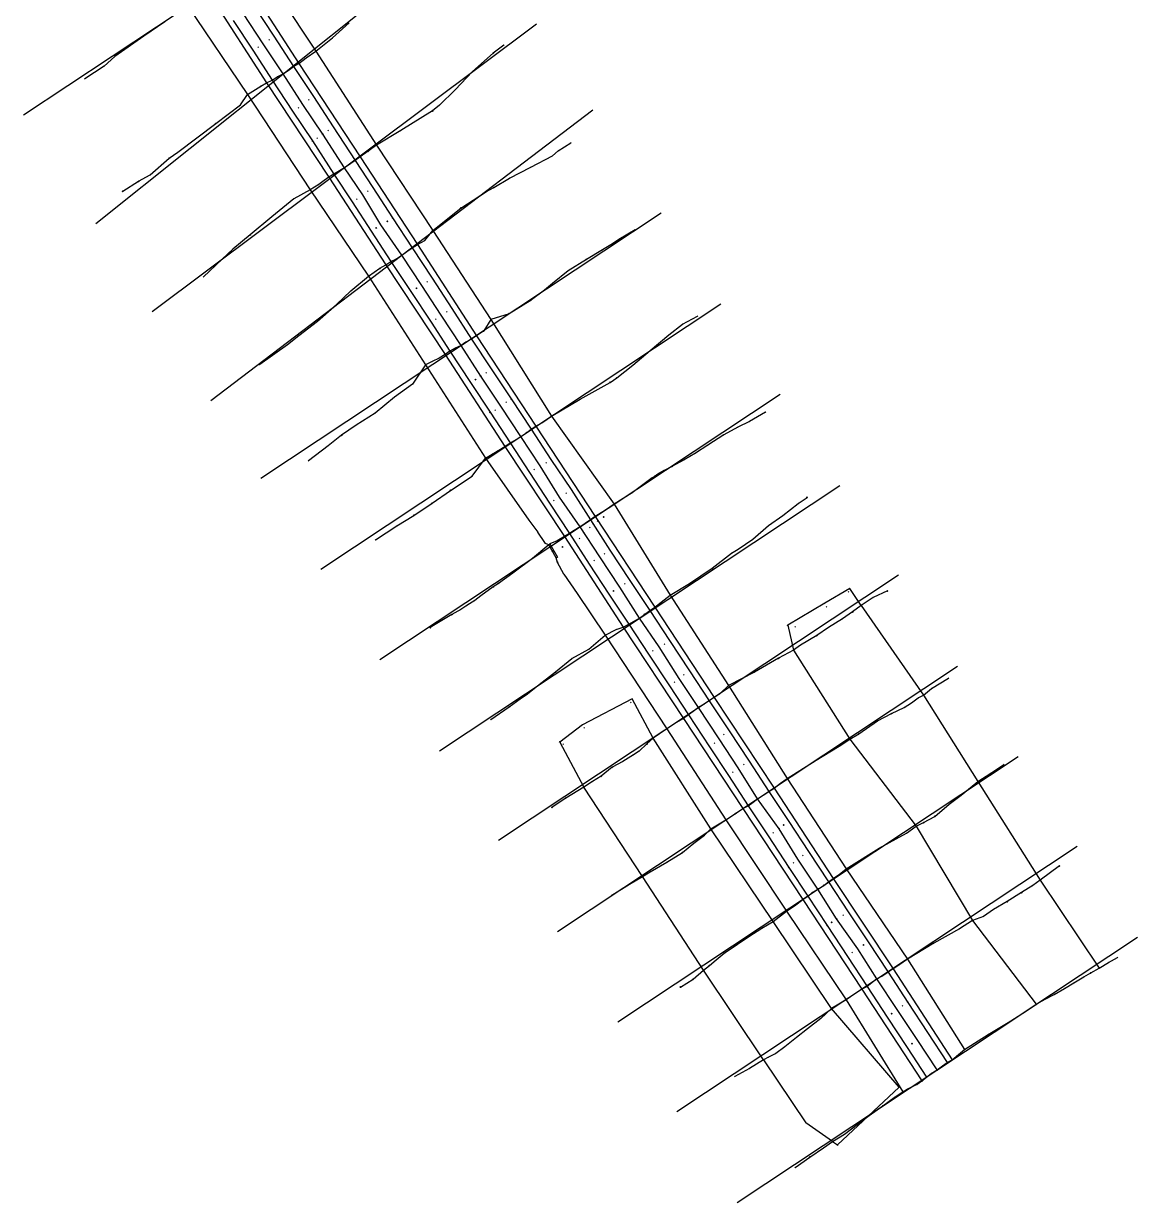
# Model space of a CAD drawing. Extents: x 102443 to 102866, y 93682 to 94232.
# Drawn here: x 102557.7 to 102866.2, y 93682.3 to 94008.8 of the extents above; entities that cross this region are included whole.
import ezdxf

# ---------------------------------------------------------------- set-up
doc = ezdxf.new("R2010")
doc.units = 0
doc.header["$MEASUREMENT"] = 0
doc.header["$PDMODE"] = 3
doc.header["$PDSIZE"] = 0.1
for name, color, linetype in [('BP', 4, 'CONTINUOUS'), ('CC', 7, 'CONTINUOUS'), ('CL', 1, 'CONTINUOUS'), ('CR', 2, 'CONTINUOUS'), ('CS_EXISTING', 140, 'CONTINUOUS'), ('CS_FINAL', 123, 'CONTINUOUS'), ('CU', 71, 'CONTINUOUS'), ('CUPT', 7, 'CONTINUOUS'), ('IP', 7, 'CONTINUOUS'), ('K1', 7, 'CONTINUOUS'), ('KP', 7, 'CONTINUOUS'), ('NS', 7, 'CONTINUOUS'), ('PSTL', 7, 'CONTINUOUS'), ('QTL', 4, 'CONTINUOUS'), ('QTR', 31, 'CONTINUOUS'), ('ROW', 7, 'CONTINUOUS'), ('SL', 220, 'CONTINUOUS'), ('SR', 181, 'CONTINUOUS'), ('TOEL', 21, 'CONTINUOUS'), ('TOER', 73, 'CONTINUOUS')]:
    doc.layers.add(name, color=color, linetype=linetype)

msp = doc.modelspace()

# ---------------------------------------------------------------- linework, layer by layer
at = {"layer": 'BP'}
for p, q in [((102786.52, 93852.36, 19.54), (102779.59, 93848.25, 19.7)), ((102789.72, 93847.64, 19.57), (102786.52, 93852.36, 19.54)), ((102779.59, 93848.25, 19.7), (102769.33, 93842.17, 19.65)), ((102789.72, 93847.64, 19.57), (102806.91, 93822.84, 19.56)), ((102769.33, 93842.17, 19.65), (102770.96, 93835.26, 19.66)), ((102770.96, 93835.26, 19.66), (102786.54, 93810.57, 19.62)), ((102726.25, 93821.8, 19.57), (102712.53, 93814.6, 19.51)), ((102732.06, 93810.91, 19.57), (102726.25, 93821.8, 19.57)), ((102806.91, 93822.84, 19.56), (102822.02, 93798.92, 19.51)), ((102712.53, 93814.6, 19.51), (102706.19, 93809.83, 19.52)), ((102706.19, 93809.83, 19.52), (102712.87, 93797.32, 19.54)), ((102748.09, 93785.76, 19.6), (102732.06, 93810.91, 19.57)), ((102786.54, 93810.57, 19.62), (102804.93, 93786.51, 19.67)), ((102822.02, 93798.92, 19.51), (102839.22, 93771.56, 19.63)), ((102729.1, 93772.57, 19.59), (102712.87, 93797.32, 19.54)), ((102765.35, 93760.1, 19.59), (102748.09, 93785.76, 19.6)), ((102804.93, 93786.51, 19.67), (102820.55, 93760.38, 20.16)), ((102746.06, 93746.64, 19.68), (102729.1, 93772.57, 19.59)), ((102839.22, 93771.56, 19.63), (102855.58, 93747.24, 19.62)), ((102781.43, 93736, 19.51), (102765.35, 93760.1, 19.59)), ((102820.55, 93760.38, 20.16), (102838.18, 93737.21, 19.69)), ((102762.66, 93721.83, 19.65), (102746.06, 93746.64, 19.68)), ((102800.17, 93714.26, 19.52), (102781.43, 93736, 19.51)), ((102762.66, 93721.83, 19.65), (102774.33, 93704.38, 19.63)), ((102783.15, 93698.23, 19.61), (102800.17, 93714.26, 19.52)), ((102781.73, 93699.22, 19.62), (102774.33, 93704.38, 19.63)), ((102781.73, 93699.22, 19.62), (102783.15, 93698.23, 19.61))]:
    msp.add_line(p, q, dxfattribs=at)
for p in [(102786.52, 93852.36, 19.54), (102779.59, 93848.25, 19.7), (102789.72, 93847.64, 19.57), (102769.33, 93842.17, 19.65), (102770.96, 93835.26, 19.66), (102726.25, 93821.8, 19.57), (102806.91, 93822.84, 19.56), (102712.53, 93814.6, 19.51), (102706.19, 93809.83, 19.52), (102732.06, 93810.91, 19.57), (102786.54, 93810.57, 19.62), (102822.02, 93798.92, 19.51), (102712.87, 93797.32, 19.54), (102748.09, 93785.76, 19.6), (102804.93, 93786.51, 19.67), (102729.1, 93772.57, 19.59), (102839.22, 93771.56, 19.63), (102765.35, 93760.1, 19.59), (102820.55, 93760.38, 20.16), (102746.06, 93746.64, 19.68), (102855.58, 93747.24, 19.62), (102838.18, 93737.21, 19.69), (102781.43, 93736, 19.51), (102762.66, 93721.83, 19.65), (102800.17, 93714.26, 19.52), (102774.33, 93704.38, 19.63), (102781.73, 93699.22, 19.62), (102783.15, 93698.23, 19.61)]:
    msp.add_point(p, dxfattribs=at)
at = {"layer": 'CC'}
msp.add_polyline3d([(102810.77, 93719.06, 21.56), (102805.18, 93727.43, 21.56), (102799.67, 93735.77, 21.57), (102794.05, 93744.28, 21.58), (102788.79, 93752.58, 21.6), (102782.89, 93760.88, 21.58), (102777.7, 93769.12, 21.59), (102772.11, 93777.36, 21.59), (102766.93, 93785.83, 21.59), (102760.96, 93794.09, 21.61), (102755.62, 93802.65, 21.63), (102750.35, 93810.74, 21.64), (102744.63, 93819.4, 21.66), (102739.28, 93827.4, 21.66), (102733.71, 93836.19, 21.68), (102728.32, 93844.16, 21.69), (102722.86, 93852.72, 21.7), (102717.28, 93861.13, 21.72), (102711.82, 93869.39, 21.72), (102706.15, 93877.65, 21.71), (102700.79, 93886.34, 21.74), (102695.4, 93894.43, 21.75), (102689.87, 93902.8, 21.77), (102684.33, 93911.1, 21.76), (102678.87, 93919.6, 21.77), (102673.4, 93928.05, 21.79), (102667.98, 93936.22, 21.81), (102662.46, 93944.64, 21.8), (102656.67, 93953.05, 21.8), (102651.7, 93961.36, 21.81), (102646.55, 93968.85, 21.87), (102640.58, 93978.12, 21.87), (102635.09, 93986.37, 21.93), (102629.65, 93994.91, 21.91), (102624.1, 94003.19, 21.97), (102618.6, 94011.45, 21.95)], dxfattribs=at)
for p in [(102624.1, 94003.19, 21.97), (102629.65, 93994.91, 21.91), (102635.09, 93986.37, 21.93), (102640.58, 93978.12, 21.87), (102646.55, 93968.85, 21.87), (102651.7, 93961.36, 21.81), (102656.67, 93953.05, 21.8), (102662.46, 93944.64, 21.8), (102667.98, 93936.22, 21.81), (102673.4, 93928.05, 21.79), (102678.87, 93919.6, 21.77), (102684.33, 93911.1, 21.76), (102689.87, 93902.8, 21.77), (102695.4, 93894.43, 21.75), (102700.79, 93886.34, 21.74), (102706.15, 93877.65, 21.71), (102711.82, 93869.39, 21.72), (102712.97, 93867.74, 21.72), (102717.28, 93861.13, 21.72), (102722.86, 93852.72, 21.7), (102728.32, 93844.16, 21.69), (102733.71, 93836.19, 21.68), (102739.28, 93827.4, 21.66), (102744.63, 93819.4, 21.66), (102750.35, 93810.74, 21.64), (102755.62, 93802.65, 21.63), (102760.96, 93794.09, 21.61), (102766.93, 93785.83, 21.59), (102772.11, 93777.36, 21.59), (102777.7, 93769.12, 21.59), (102782.89, 93760.88, 21.58), (102788.79, 93752.58, 21.6), (102794.05, 93744.28, 21.58), (102799.67, 93735.77, 21.57), (102805.18, 93727.43, 21.56), (102810.77, 93719.06, 21.56)]:
    msp.add_point(p, dxfattribs=at)
at = {"layer": 'CL'}
for p, q in [((102621.52, 94013.69, 21.87), (102627.06, 94005.32, 21.87)), ((102627.06, 94005.32, 21.87), (102632.5, 93996.89, 21.83)), ((102632.5, 93996.89, 21.83), (102637.99, 93988.56, 21.83)), ((102637.99, 93988.56, 21.83), (102643.44, 93980.18, 21.84)), ((102643.44, 93980.18, 21.84), (102649.54, 93970.84, 21.77)), ((102649.54, 93970.84, 21.77), (102654.45, 93963.42, 21.74)), ((102654.45, 93963.42, 21.74), (102659.93, 93955.02, 21.74)), ((102659.93, 93955.02, 21.74), (102665.33, 93946.65, 21.75)), ((102665.33, 93946.65, 21.75), (102670.87, 93938.29, 21.72)), ((102670.87, 93938.29, 21.72), (102676.32, 93929.9, 21.7)), ((102676.32, 93929.9, 21.7), (102681.81, 93921.38, 21.7)), ((102681.81, 93921.38, 21.7), (102687.23, 93913.15, 21.71)), ((102687.23, 93913.15, 21.71), (102692.76, 93904.82, 21.68)), ((102692.76, 93904.82, 21.68), (102698.28, 93896.45, 21.68)), ((102698.28, 93896.45, 21.68), (102703.74, 93888.04, 21.66)), ((102703.74, 93888.04, 21.66), (102709.35, 93879.74, 21.62)), ((102709.35, 93879.74, 21.62), (102714.73, 93871.32, 21.64)), ((102714.73, 93871.32, 21.64), (102720.1, 93862.94, 21.65)), ((102720.1, 93862.94, 21.65), (102725.6, 93854.57, 21.65)), ((102725.6, 93854.57, 21.65), (102731.14, 93846.23, 21.63)), ((102731.14, 93846.23, 21.63), (102736.59, 93837.91, 21.61)), ((102736.59, 93837.91, 21.61), (102742.1, 93829.54, 21.59)), ((102742.1, 93829.54, 21.59), (102747.61, 93821.22, 21.59)), ((102747.61, 93821.22, 21.59), (102753.14, 93812.91, 21.57)), ((102753.14, 93812.91, 21.57), (102758.63, 93804.53, 21.55)), ((102758.63, 93804.53, 21.55), (102764.14, 93796.14, 21.53)), ((102764.14, 93796.14, 21.53), (102769.63, 93787.82, 21.51)), ((102769.63, 93787.82, 21.51), (102775.1, 93779.49, 21.51)), ((102775.1, 93779.49, 21.51), (102780.61, 93771.1, 21.54)), ((102780.61, 93771.1, 21.54), (102786.1, 93762.79, 21.52)), ((102786.1, 93762.79, 21.52), (102791.61, 93754.46, 21.52)), ((102791.61, 93754.46, 21.52), (102797.13, 93746.1, 21.48)), ((102797.13, 93746.1, 21.48), (102802.6, 93737.73, 21.48)), ((102802.6, 93737.73, 21.48), (102808.08, 93729.41, 21.47)), ((102808.08, 93729.41, 21.47), (102813.53, 93721.03, 21.47))]:
    msp.add_line(p, q, dxfattribs=at)
for p in [(102627.06, 94005.32, 21.87), (102632.5, 93996.89, 21.83), (102637.99, 93988.56, 21.83), (102643.44, 93980.18, 21.84), (102649.54, 93970.84, 21.77), (102654.45, 93963.42, 21.74), (102659.93, 93955.02, 21.74), (102665.33, 93946.65, 21.75), (102670.87, 93938.29, 21.72), (102676.32, 93929.9, 21.7), (102681.81, 93921.38, 21.7), (102687.23, 93913.15, 21.71), (102692.76, 93904.82, 21.68), (102698.28, 93896.45, 21.68), (102703.74, 93888.04, 21.66), (102709.35, 93879.74, 21.62), (102714.73, 93871.32, 21.64), (102715.48, 93870.14, 21.65), (102720.1, 93862.94, 21.65), (102725.6, 93854.57, 21.65), (102731.14, 93846.23, 21.63), (102736.59, 93837.91, 21.61), (102742.1, 93829.54, 21.59), (102747.61, 93821.22, 21.59), (102753.14, 93812.91, 21.57), (102758.63, 93804.53, 21.55), (102764.14, 93796.14, 21.53), (102769.63, 93787.82, 21.51), (102775.1, 93779.49, 21.51), (102780.61, 93771.1, 21.54), (102786.1, 93762.79, 21.52), (102791.61, 93754.46, 21.52), (102797.13, 93746.1, 21.48), (102802.6, 93737.73, 21.48), (102808.08, 93729.41, 21.47), (102813.53, 93721.03, 21.47)]:
    msp.add_point(p, dxfattribs=at)
at = {"layer": 'CR'}
for p, q in [((102615.77, 94009.66, 21.86), (102621.2, 94001.45, 21.87)), ((102621.2, 94001.45, 21.87), (102626.61, 93993.15, 21.85)), ((102626.61, 93993.15, 21.85), (102632.23, 93984.53, 21.82)), ((102632.23, 93984.53, 21.82), (102637.7, 93976.27, 21.83)), ((102637.7, 93976.27, 21.83), (102643.64, 93967.09, 21.78)), ((102643.64, 93967.09, 21.78), (102648.69, 93959.39, 21.75)), ((102648.69, 93959.39, 21.75), (102653.99, 93951.32, 21.75)), ((102653.99, 93951.32, 21.75), (102659.47, 93942.89, 21.71)), ((102659.47, 93942.89, 21.71), (102664.99, 93934.62, 21.7)), ((102664.99, 93934.62, 21.7), (102670.58, 93926.07, 21.71)), ((102670.58, 93926.07, 21.71), (102675.77, 93918.07, 21.69)), ((102675.77, 93918.07, 21.69), (102681.46, 93909.37, 21.68)), ((102681.46, 93909.37, 21.68), (102686.89, 93901.16, 21.68)), ((102686.89, 93901.16, 21.68), (102692.49, 93892.67, 21.66)), ((102692.49, 93892.67, 21.66), (102697.82, 93884.46, 21.66)), ((102697.82, 93884.46, 21.66), (102703.4, 93875.94, 21.66)), ((102703.4, 93875.94, 21.66), (102708.94, 93867.58, 21.66)), ((102708.94, 93867.58, 21.66), (102714.37, 93859.09, 21.63)), ((102714.37, 93859.09, 21.63), (102719.8, 93850.78, 21.62)), ((102719.8, 93850.78, 21.62), (102725.3, 93842.42, 21.6)), ((102725.3, 93842.42, 21.6), (102730.79, 93834.13, 21.59)), ((102730.79, 93834.13, 21.59), (102736.59, 93825.39, 21.59)), ((102736.59, 93825.39, 21.59), (102741.87, 93817.33, 21.57)), ((102741.87, 93817.33, 21.57), (102747.7, 93808.47, 21.57)), ((102747.7, 93808.47, 21.57), (102752.91, 93800.53, 21.54)), ((102752.91, 93800.53, 21.54), (102758.42, 93792.18, 21.54)), ((102758.42, 93792.18, 21.54), (102763.91, 93783.84, 21.51)), ((102763.91, 93783.84, 21.51), (102769.67, 93775.03, 21.51)), ((102769.67, 93775.03, 21.51), (102774.9, 93767.12, 21.51)), ((102774.9, 93767.12, 21.51), (102780.23, 93758.97, 21.48)), ((102780.23, 93758.97, 21.48), (102785.88, 93750.46, 21.5)), ((102785.88, 93750.46, 21.5), (102791.35, 93742.15, 21.52)), ((102791.35, 93742.15, 21.52), (102796.84, 93733.63, 21.49)), ((102796.84, 93733.63, 21.49), (102802.4, 93725.21, 21.46)), ((102802.4, 93725.21, 21.46), (102807.8, 93716.99, 21.49))]:
    msp.add_line(p, q, dxfattribs=at)
for p in [(102621.2, 94001.45, 21.87), (102626.61, 93993.15, 21.85), (102632.23, 93984.53, 21.82), (102637.7, 93976.27, 21.83), (102643.64, 93967.09, 21.78), (102648.69, 93959.39, 21.75), (102653.99, 93951.32, 21.75), (102659.47, 93942.89, 21.71), (102664.99, 93934.62, 21.7), (102670.58, 93926.07, 21.71), (102675.77, 93918.07, 21.69), (102681.46, 93909.37, 21.68), (102686.89, 93901.16, 21.68), (102692.49, 93892.67, 21.66), (102697.82, 93884.46, 21.66), (102703.4, 93875.94, 21.66), (102708.94, 93867.58, 21.66), (102710.37, 93865.29, 21.64), (102714.37, 93859.09, 21.63), (102719.8, 93850.78, 21.62), (102725.3, 93842.42, 21.6), (102730.79, 93834.13, 21.59), (102736.59, 93825.39, 21.59), (102741.87, 93817.33, 21.57), (102747.7, 93808.47, 21.57), (102752.91, 93800.53, 21.54), (102758.42, 93792.18, 21.54), (102763.91, 93783.84, 21.51), (102769.67, 93775.03, 21.51), (102774.9, 93767.12, 21.51), (102780.23, 93758.97, 21.48), (102785.88, 93750.46, 21.5), (102791.35, 93742.15, 21.52), (102796.84, 93733.63, 21.49), (102802.4, 93725.21, 21.46), (102807.8, 93716.99, 21.49)]:
    msp.add_point(p, dxfattribs=at)
at = {"layer": 'CS_EXISTING'}
for points in [[(102596.82, 94009.3, 19.5), (102591.02, 94005.32, 19.48), (102583.03, 93999.64, 19.61), (102580.02, 93996.99, 19.71), (102574.68, 93993.5, 19.71)], [(102585.17, 93962.36, 19.76), (102589.59, 93965.15, 19.72), (102592.8, 93966.87, 19.48), (102598.07, 93971.47, 19.87), (102600.45, 93973.15, 19.64), (102610.92, 93981.13, 19.5), (102617.79, 93986.26, 19.54), (102619.72, 93989.18, 20.06), (102623.4, 93991.41, 21.59), (102625.03, 93992.34, 21.76), (102626.61, 93993.15, 21.85), (102627.97, 93994.01, 21.91), (102629.65, 93994.91, 21.91), (102631.02, 93995.81, 21.91), (102632.5, 93996.89, 21.83), (102633.93, 93997.74, 21.77), (102636, 93999.27, 21.6), (102638.68, 94001.16, 20.48), (102643.3, 94004.84, 20.43), (102647.9, 94009, 20.33)], [(102690.75, 94002.82, 19.73), (102687.77, 94000.55, 19.46), (102682.02, 93995.54, 19.48), (102677.22, 93990.43, 19.45), (102672.94, 93986.22, 19.63), (102671.01, 93984.63, 20.14), (102662.21, 93979.16, 20.35), (102655.42, 93975.08, 20.43), (102653.13, 93973.41, 21.51), (102650.92, 93971.92, 21.76), (102649.54, 93970.84, 21.77), (102648.37, 93970, 21.82), (102646.55, 93968.85, 21.87), (102645.18, 93967.96, 21.82), (102643.64, 93967.09, 21.78), (102642.28, 93966.21, 21.69), (102640.95, 93965.32, 21.62), (102639.47, 93964.23, 20.98), (102637.12, 93962.77, 20.03), (102632.58, 93960.26, 19.57), (102626.44, 93955.24, 19.51), (102620.51, 93950.24, 19.53), (102615.68, 93946.34, 19.53), (102612.73, 93943.58, 19.67), (102607.52, 93938.62, 19.65)], [(102623.11, 93914.49, 19.69), (102630.8, 93919.91, 19.71), (102633.95, 93922.4, 19.47), (102639.12, 93926.38, 19.38), (102644.4, 93930.97, 19.41), (102648.32, 93934.81, 19.44), (102653.27, 93938.82, 20.04), (102654.82, 93939.98, 20.77), (102656.42, 93941.02, 21.5), (102658.04, 93942.02, 21.64), (102659.47, 93942.89, 21.71), (102660.85, 93943.52, 21.78), (102662.46, 93944.64, 21.8), (102663.87, 93945.66, 21.8), (102665.33, 93946.65, 21.75), (102666.8, 93947.59, 21.72), (102668.85, 93948.71, 21.58), (102671.06, 93951.44, 20.47), (102678.81, 93957.71, 20.1), (102685.93, 93962.31, 20.09), (102687.93, 93963.35, 19.48), (102692.29, 93965.95, 19.48), (102698.18, 93968.99, 19.47), (102704.18, 93972.19, 19.43), (102705.79, 93973.51, 19.66), (102709.3, 93975.78, 19.62)], [(102727.07, 93951.68, 19.67), (102722.6, 93949, 19.66), (102720.81, 93947.82, 19.38), (102718.04, 93946.12, 19.44), (102713.63, 93943.49, 19.43), (102708.57, 93940.32, 19.44), (102704.19, 93936.77, 19.46), (102701.96, 93934.96, 19.75), (102698.02, 93932.05, 20.25), (102692.21, 93928.45, 20.47), (102687.12, 93926.86, 20.5), (102685.14, 93923.67, 21.51), (102683.14, 93922.29, 21.66), (102681.81, 93921.38, 21.7), (102680.21, 93920.52, 21.73), (102678.87, 93919.6, 21.77), (102677.22, 93918.86, 21.74), (102675.77, 93918.07, 21.69), (102674.51, 93917.13, 21.62), (102672.81, 93916.12, 21.56), (102670.88, 93915.24, 20.67), (102669.06, 93914.3, 19.71), (102665.46, 93908.94, 19.4), (102660.44, 93905.32, 19.33), (102655.11, 93900.88, 19.32), (102649.79, 93897.54, 19.43), (102645.81, 93894.83, 19.47), (102642.07, 93891.85, 19.61), (102636.66, 93887.67, 19.61)], [(102655.18, 93865.81, 19.55), (102661.11, 93869.69, 19.52), (102665.82, 93872.6, 19.32), (102670.83, 93876.01, 19.24), (102675.96, 93879.52, 19.27), (102681.92, 93883.46, 19.38), (102685.64, 93888.47, 19.73), (102687.49, 93889.51, 20.53), (102688.91, 93890.37, 21.36), (102690.96, 93891.68, 21.6), (102692.49, 93892.67, 21.66), (102693.85, 93893.45, 21.72), (102695.4, 93894.43, 21.75), (102696.96, 93895.49, 21.7), (102698.28, 93896.45, 21.68), (102699.59, 93897.28, 21.61), (102701.48, 93898.4, 21.53), (102703.94, 93900.02, 20.48), (102711.88, 93904.78, 20.31), (102720.13, 93909.43, 19.98), (102721.97, 93910.66, 19.44), (102726.45, 93914.21, 19.36), (102731.24, 93918.28, 19.33), (102736.39, 93922.6, 19.34), (102740.23, 93925.55, 19.51), (102744.38, 93927.76, 19.63)], [(102763.2, 93901.15, 19.61), (102758.74, 93898.59, 19.62), (102755.53, 93897.02, 19.3), (102751.68, 93894.91, 19.35), (102747.18, 93892.01, 19.38), (102743.78, 93889.81, 19.38), (102740.66, 93887.97, 19.33), (102737.28, 93886.08, 19.44), (102735.14, 93885.01, 19.65), (102733.41, 93883.98, 19.98), (102732.6, 93883.49, 20.13), (102731.78, 93883.01, 20.45), (102726.28, 93878.85, 20.48), (102721.31, 93875.67, 20.56), (102718.6, 93873.87, 21.24), (102716.01, 93872.32, 21.61), (102714.73, 93871.32, 21.64), (102713.26, 93870.34, 21.7), (102711.82, 93869.39, 21.72), (102710.22, 93868.4, 21.69), (102708.94, 93867.58, 21.66), (102707.55, 93866.75, 21.62), (102705.45, 93865.54, 21.41), (102703.5, 93864.68, 20.22), (102703.18, 93864.4, 19.95), (102698.64, 93860.63, 19.42), (102693.24, 93856.56, 19.31), (102689.24, 93853.77, 19.25), (102687.8, 93852.76, 19.3), (102684.36, 93850.33, 19.18), (102682.68, 93849, 19.21), (102680.5, 93847.63, 19.3), (102678.8, 93846.49, 19.59), (102676.31, 93845.1, 19.46), (102670.36, 93841.56, 19.46)], [(102687.1, 93816.08, 19.49), (102692.23, 93819.53, 19.48), (102695.27, 93821.77, 19.49), (102697.26, 93823.2, 19.3), (102700.53, 93825.73, 19.25), (102705.07, 93829.22, 19.21), (102709.54, 93832.95, 19.23), (102714.29, 93835.57, 19.3), (102718.79, 93839.44, 20.02), (102721.83, 93841, 21.46), (102723.76, 93841.64, 21.57), (102725.3, 93842.42, 21.6), (102726.79, 93843.29, 21.65), (102728.32, 93844.16, 21.69), (102729.71, 93845.18, 21.68), (102731.14, 93846.23, 21.63), (102732.5, 93847.18, 21.62), (102734.3, 93848.58, 21.45), (102736.82, 93850.52, 20.53), (102742.12, 93853.7, 20.53), (102748.46, 93857.95, 20.4), (102753.79, 93862.1, 19.89), (102755.59, 93863.22, 19.33), (102759.68, 93865.98, 19.25), (102764.01, 93869.77, 19.18), (102767.99, 93872.54, 19.21), (102772.24, 93875.9, 19.35), (102774.68, 93877.58, 19.57)], [(102796.93, 93851.71, 19.46), (102793.01, 93849.81, 19.45), (102789.72, 93847.64, 19.57), (102787.32, 93845.91, 19.3), (102784.54, 93843.95, 19.3), (102780.62, 93841.55, 19.25), (102777.42, 93839.28, 19.35), (102772.91, 93836.63, 19.32), (102770.96, 93835.26, 19.66), (102766.83, 93833.06, 20), (102760.17, 93829.17, 20.4), (102752.94, 93825.51, 20.56), (102750.57, 93823.19, 21.52), (102748.96, 93822.19, 21.56), (102747.61, 93821.22, 21.59), (102746.23, 93820.32, 21.62), (102744.63, 93819.4, 21.66), (102743.12, 93818.25, 21.61), (102741.87, 93817.33, 21.57), (102740.43, 93816.31, 21.54), (102738.36, 93815.16, 21.38), (102735.87, 93813.46, 20.09), (102732.06, 93810.91, 19.57), (102730.36, 93809.35, 19.34), (102728.18, 93807.28, 19.34), (102726.62, 93806.31, 18.9), (102723.68, 93804.4, 18.83), (102720.74, 93802.82, 18.6), (102717.64, 93800.33, 18.81), (102715.26, 93798.88, 18.99), (102712.87, 93797.32, 19.54), (102707.9, 93794.32, 19.41), (102704.06, 93791.81, 19.39)], [(102720.6, 93767.43, 19.54), (102725.53, 93770.48, 19.55), (102729.1, 93772.57, 19.59), (102731.22, 93773.84, 19.34), (102735.84, 93776.52, 19.33), (102740.16, 93779.24, 19.33), (102743.33, 93781.8, 19.18), (102746.29, 93784.06, 19.28), (102748.09, 93785.76, 19.6), (102752.2, 93788.29, 20.1), (102754.88, 93789.99, 21.32), (102756.92, 93791.44, 21.47), (102758.42, 93792.18, 21.54), (102759.79, 93793.2, 21.57), (102760.96, 93794.09, 21.61), (102762.57, 93795.13, 21.59), (102764.14, 93796.14, 21.53), (102765.55, 93797.04, 21.48), (102767.37, 93798.44, 21.3), (102769.18, 93799.74, 20.63), (102777.18, 93804.81, 20.37), (102783.61, 93808.69, 20.03), (102786.54, 93810.57, 19.62), (102788.99, 93812.06, 19.4), (102794.18, 93815.73, 19.03), (102798.09, 93817.68, 18.77), (102801.56, 93819.41, 18.74), (102803.62, 93820.64, 18.86), (102805.5, 93822.07, 19.11), (102806.91, 93822.84, 19.56), (102809.15, 93824.62, 19.48), (102813.86, 93827.48, 19.55)], [(102739.6, 93741.98, 19.39), (102743.11, 93744.15, 19.41), (102746.06, 93746.64, 19.68), (102747.63, 93747.95, 19.11), (102749.53, 93749.48, 19.05), (102751.77, 93751.31, 19.09), (102755.12, 93753.62, 18.96), (102758.55, 93755.93, 19.24), (102762.17, 93758.29, 19.22), (102765.35, 93760.1, 19.59), (102768.98, 93762.99, 20.06), (102771.58, 93764.78, 21.29), (102773.5, 93766.2, 21.49), (102774.9, 93767.12, 21.51), (102776.16, 93768.14, 21.59), (102777.7, 93769.12, 21.59), (102779.33, 93770.13, 21.58), (102780.61, 93771.1, 21.54), (102781.93, 93772.02, 21.48), (102783.69, 93773.24, 21.45), (102785.55, 93774.73, 20.47), (102794.67, 93780.43, 20.32), (102802.26, 93784.55, 19.97), (102804.93, 93786.51, 19.67), (102806.98, 93787.5, 19.22), (102810.11, 93789.24, 19.13), (102814.06, 93792.6, 19.21), (102817.34, 93795.13, 19.18), (102820.44, 93797.58, 19.27), (102822.02, 93798.92, 19.51), (102825.55, 93801.21, 19.33), (102829.2, 93803.57, 19.39)], [(102844.56, 93775.5, 19.46), (102839.22, 93771.56, 19.63), (102837.18, 93770.08, 19.19), (102834.12, 93768.18, 19.15), (102830.15, 93765.66, 19.23), (102826.31, 93763.44, 19.14), (102823.57, 93761.53, 19.28), (102820.55, 93760.38, 20.16), (102816.89, 93758.07, 20.72), (102809.79, 93754.12, 20.33), (102802.47, 93749.65, 20.52), (102800.4, 93748.18, 21.33), (102798.51, 93747.03, 21.48), (102797.13, 93746.1, 21.48), (102795.68, 93745.1, 21.54), (102794.05, 93744.28, 21.58), (102792.61, 93743.15, 21.56), (102791.35, 93742.15, 21.52), (102789.87, 93741.34, 21.46), (102787.95, 93740.09, 21.29), (102785.48, 93738.47, 19.93), (102781.43, 93736, 19.51), (102778.48, 93733.28, 19.19), (102774.78, 93730.4, 19.08), (102771.74, 93728, 19.04), (102768.5, 93725.45, 19.19), (102766.01, 93723.55, 19.26), (102764.02, 93722.54, 19.58), (102762.66, 93721.83, 19.65), (102758.79, 93719.41, 19.54), (102754.71, 93717.2, 19.59)], [(102771.38, 93692.02, 19.32), (102775.47, 93694.9, 19.21), (102779.23, 93697.41, 19.43), (102781.73, 93699.22, 19.62), (102785.03, 93701.21, 19.43), (102788.91, 93704.15, 19.6), (102791.86, 93706.39, 19.27), (102795.67, 93709.03, 19.1), (102798.83, 93711.41, 19.17), (102801.18, 93712.92, 19.77), (102802.39, 93713.67, 20.38), (102805.14, 93715.1, 21.25), (102806.52, 93715.97, 21.41), (102807.8, 93716.99, 21.49), (102809.08, 93718.01, 21.5), (102810.77, 93719.06, 21.56), (102812.23, 93720.15, 21.52), (102813.53, 93721.03, 21.47), (102814.91, 93721.82, 21.43), (102816.6, 93723.29, 21.33), (102818.33, 93724.72, 20.58), (102824.89, 93728.86, 20.51), (102830.89, 93732.43, 20.47), (102834.46, 93734.76, 19.8), (102838.18, 93737.21, 19.69), (102840.66, 93738.64, 19.27), (102843.09, 93739.87, 19.06), (102846.01, 93741.6, 19.02), (102848.6, 93743.15, 19.02), (102851.37, 93744.8, 19.2), (102853.24, 93745.87, 19.14), (102855.58, 93747.24, 19.62), (102858.19, 93748.79, 19.44), (102860.69, 93750.19, 19.52)]]:
    msp.add_polyline3d(points, dxfattribs=at)
at = {"layer": 'CS_FINAL'}
for p, q in [((102557.72, 93983.52, 21.99), (102668.54, 94057, 21.99)), ((102577.69, 93953.44, 21.91), (102681.6, 94036.39, 21.91)), ((102593.31, 93929.02, 21.87), (102699.78, 94008.67, 21.87)), ((102609.54, 93904.39, 21.8), (102715.38, 93984.89, 21.8)), ((102623.46, 93882.86, 21.77), (102734.28, 93956.34, 21.77)), ((102640, 93857.69, 21.75), (102750.81, 93931.16, 21.75)), ((102656.41, 93832.65, 21.72), (102767.22, 93906.13, 21.72)), ((102672.91, 93807.42, 21.69), (102783.73, 93880.9, 21.69)), ((102689.22, 93782.66, 21.66), (102800.04, 93856.14, 21.66)), ((102705.55, 93757.35, 21.61), (102816.36, 93830.83, 21.61)), ((102722.29, 93732.38, 21.59), (102833.11, 93805.86, 21.59)), ((102738.64, 93707.54, 21.58), (102849.46, 93781.02, 21.58)), ((102755.36, 93682.32, 21.56), (102866.18, 93755.8, 21.56))]:
    msp.add_line(p, q, dxfattribs=at)
at = {"layer": 'CU'}
for p, q in [((102703.18, 93864.4, 19.95), (102703.5, 93864.68, 20.22)), ((102705.25, 93860.84, 20), (102703.18, 93864.4, 19.95)), ((102703.5, 93864.68, 20.22), (102705.58, 93860.98, 20.18)), ((102705.58, 93860.98, 20.18), (102705.25, 93860.84, 20))]:
    msp.add_line(p, q, dxfattribs=at)
for p in [(102733.41, 93883.98, 19.98), (102732.6, 93883.49, 20.13), (102703.18, 93864.4, 19.95), (102703.5, 93864.68, 20.22), (102705.25, 93860.84, 20), (102705.58, 93860.98, 20.18)]:
    msp.add_point(p, dxfattribs=at)
at = {"layer": 'CUPT'}
for p in [(102704.18, 93862.76, 20.35), (102704.46, 93862.98, 20.43)]:
    msp.add_point(p, dxfattribs=at)
at = {"layer": 'IP'}
msp.add_point((102704.14, 93862.57, 19.25), dxfattribs=at)
at = {"layer": 'K1'}
msp.add_point((102598.07, 93971.47, 19.87), dxfattribs=at)
at = {"layer": 'KP'}
msp.add_point((102718.6, 93873.87, 21.24), dxfattribs=at)
at = {"layer": 'NS'}
for p in [(102591.02, 94005.32, 19.48), (102643.3, 94004.84, 20.43), (102690.75, 94002.82, 19.73), (102583.03, 93999.64, 19.61), (102636, 93999.27, 21.6), (102687.77, 94000.55, 19.46), (102580.02, 93996.99, 19.71), (102682.02, 93995.54, 19.48), (102574.68, 93993.5, 19.71), (102623.4, 93991.41, 21.59), (102677.22, 93990.43, 19.45), (102617.79, 93986.26, 19.54), (102672.94, 93986.22, 19.63), (102671.01, 93984.63, 20.14), (102610.92, 93981.13, 19.5), (102662.21, 93979.16, 20.35), (102709.3, 93975.78, 19.62), (102600.45, 93973.15, 19.64), (102653.13, 93973.41, 21.51), (102704.18, 93972.19, 19.43), (102705.79, 93973.51, 19.66), (102698.18, 93968.99, 19.47), (102589.59, 93965.15, 19.72), (102592.8, 93966.87, 19.48), (102640.95, 93965.32, 21.62), (102692.29, 93965.95, 19.48), (102585.17, 93962.36, 19.76), (102639.47, 93964.23, 20.98), (102685.93, 93962.31, 20.09), (102687.93, 93963.35, 19.48), (102632.58, 93960.26, 19.57), (102678.81, 93957.71, 20.1), (102626.44, 93955.24, 19.51), (102620.51, 93950.24, 19.53), (102722.6, 93949, 19.66), (102727.07, 93951.68, 19.67), (102615.68, 93946.34, 19.53), (102668.85, 93948.71, 21.58), (102718.04, 93946.12, 19.44), (102720.81, 93947.82, 19.38), (102612.73, 93943.58, 19.67), (102713.63, 93943.49, 19.43), (102654.82, 93939.98, 20.77), (102656.42, 93941.02, 21.5), (102708.57, 93940.32, 19.44), (102607.52, 93938.62, 19.65), (102704.19, 93936.77, 19.46), (102648.32, 93934.81, 19.44), (102701.96, 93934.96, 19.75), (102644.4, 93930.97, 19.41), (102698.02, 93932.05, 20.25), (102639.12, 93926.38, 19.38), (102692.21, 93928.45, 20.47), (102744.38, 93927.76, 19.63), (102685.14, 93923.67, 21.51), (102740.23, 93925.55, 19.51), (102630.8, 93919.91, 19.71), (102633.95, 93922.4, 19.47), (102736.39, 93922.6, 19.34), (102731.24, 93918.28, 19.33), (102623.11, 93914.49, 19.69), (102670.88, 93915.24, 20.67), (102672.81, 93916.12, 21.56), (102726.45, 93914.21, 19.36), (102721.97, 93910.66, 19.44), (102665.46, 93908.94, 19.4), (102720.13, 93909.43, 19.98), (102660.44, 93905.32, 19.33), (102711.88, 93904.78, 20.31), (102655.11, 93900.88, 19.32), (102763.2, 93901.15, 19.61), (102649.79, 93897.54, 19.43), (102701.48, 93898.4, 21.53), (102755.53, 93897.02, 19.3), (102758.74, 93898.59, 19.62), (102645.81, 93894.83, 19.47), (102751.68, 93894.91, 19.35), (102642.07, 93891.85, 19.61), (102688.91, 93890.37, 21.36), (102747.18, 93892.01, 19.38), (102636.66, 93887.67, 19.61), (102687.49, 93889.51, 20.53), (102740.66, 93887.97, 19.33), (102743.78, 93889.81, 19.38), (102735.14, 93885.01, 19.65), (102737.28, 93886.08, 19.44), (102681.92, 93883.46, 19.38), (102731.78, 93883.01, 20.45), (102675.96, 93879.52, 19.27), (102726.28, 93878.85, 20.48), (102774.68, 93877.58, 19.57), (102670.83, 93876.01, 19.24), (102722.23, 93874.18, 20.55), (102772.24, 93875.9, 19.35), (102665.82, 93872.6, 19.32), (102718.36, 93872.2, 21.54), (102767.99, 93872.54, 19.21), (102661.11, 93869.69, 19.52), (102764.01, 93869.77, 19.18), (102655.18, 93865.81, 19.55), (102705.45, 93865.54, 21.41), (102759.68, 93865.98, 19.25), (102706.97, 93863.84, 21.51), (102753.79, 93862.1, 19.89), (102755.59, 93863.22, 19.33), (102698.64, 93860.63, 19.42), (102748.46, 93857.95, 20.4), (102693.24, 93856.56, 19.31), (102687.8, 93852.76, 19.3), (102689.24, 93853.77, 19.25), (102742.12, 93853.7, 20.53), (102786.15, 93851.4, 19.27), (102796.93, 93851.71, 19.46), (102680.5, 93847.63, 19.3), (102682.68, 93849, 19.21), (102684.36, 93850.33, 19.18), (102734.3, 93848.58, 21.45), (102793.01, 93849.81, 19.45), (102676.31, 93845.1, 19.46), (102780.06, 93847.26, 19.2), (102787.32, 93845.91, 19.3), (102670.36, 93841.56, 19.46), (102771.43, 93841.74, 19.27), (102780.62, 93841.55, 19.25), (102784.54, 93843.95, 19.3), (102721.83, 93841, 21.46), (102777.42, 93839.28, 19.35), (102714.29, 93835.57, 19.3), (102772.91, 93836.63, 19.32), (102709.54, 93832.95, 19.23), (102766.83, 93833.06, 20), (102705.07, 93829.22, 19.21), (102760.17, 93829.17, 20.4), (102700.53, 93825.73, 19.25), (102813.86, 93827.48, 19.55), (102695.27, 93821.77, 19.49), (102697.26, 93823.2, 19.3), (102750.57, 93823.19, 21.52), (102805.5, 93822.07, 19.11), (102809.15, 93824.62, 19.48), (102692.23, 93819.53, 19.48), (102725.87, 93820.74, 19.22), (102801.56, 93819.41, 18.74), (102803.62, 93820.64, 18.86), (102687.1, 93816.08, 19.49), (102738.36, 93815.16, 21.38), (102794.18, 93815.73, 19.03), (102798.09, 93817.68, 18.77), (102712.97, 93813.78, 19.02), (102788.99, 93812.06, 19.4), (102707.15, 93809.22, 19.01), (102730.36, 93809.35, 19.34), (102783.61, 93808.69, 20.03), (102726.62, 93806.31, 18.9), (102728.18, 93807.28, 19.34), (102720.74, 93802.82, 18.6), (102723.68, 93804.4, 18.83), (102777.18, 93804.81, 20.37), (102829.2, 93803.57, 19.39), (102715.26, 93798.88, 18.99), (102717.64, 93800.33, 18.81), (102825.55, 93801.21, 19.33), (102767.37, 93798.44, 21.3), (102820.44, 93797.58, 19.27), (102707.9, 93794.32, 19.41), (102814.06, 93792.6, 19.21), (102817.34, 93795.13, 19.18), (102704.06, 93791.81, 19.39), (102754.88, 93789.99, 21.32), (102810.11, 93789.24, 19.13), (102806.98, 93787.5, 19.22), (102746.29, 93784.06, 19.28), (102802.26, 93784.55, 19.97), (102740.16, 93779.24, 19.33), (102743.33, 93781.8, 19.18), (102794.67, 93780.43, 20.32), (102735.84, 93776.52, 19.33), (102731.22, 93773.84, 19.34), (102783.69, 93773.24, 21.45), (102844.56, 93775.5, 19.46), (102725.53, 93770.48, 19.55), (102837.18, 93770.08, 19.19), (102720.6, 93767.43, 19.54), (102834.12, 93768.18, 19.15), (102771.58, 93764.78, 21.29), (102826.31, 93763.44, 19.14), (102830.15, 93765.66, 19.23), (102823.57, 93761.53, 19.28), (102762.17, 93758.29, 19.22), (102816.89, 93758.07, 20.72), (102755.12, 93753.62, 18.96), (102758.55, 93755.93, 19.24), (102809.79, 93754.12, 20.33), (102751.77, 93751.31, 19.09), (102860.69, 93750.19, 19.52), (102747.63, 93747.95, 19.11), (102749.53, 93749.48, 19.05), (102800.4, 93748.18, 21.33), (102858.19, 93748.79, 19.44), (102743.11, 93744.15, 19.41), (102848.6, 93743.15, 19.02), (102851.37, 93744.8, 19.2), (102853.24, 93745.87, 19.14), (102739.6, 93741.98, 19.39), (102787.95, 93740.09, 21.29), (102843.09, 93739.87, 19.06), (102846.01, 93741.6, 19.02), (102840.66, 93738.64, 19.27), (102834.46, 93734.76, 19.8), (102774.78, 93730.4, 19.08), (102778.48, 93733.28, 19.19), (102830.89, 93732.43, 20.47), (102771.74, 93728, 19.04), (102824.89, 93728.86, 20.51), (102768.5, 93725.45, 19.19), (102764.02, 93722.54, 19.58), (102766.01, 93723.55, 19.26), (102816.6, 93723.29, 21.33), (102754.71, 93717.2, 19.59), (102758.79, 93719.41, 19.54), (102805.14, 93715.1, 21.25), (102798.83, 93711.41, 19.17), (102802.39, 93713.67, 20.38), (102795.67, 93709.03, 19.1), (102788.91, 93704.15, 19.6), (102791.86, 93706.39, 19.27), (102785.03, 93701.21, 19.43), (102775.47, 93694.9, 19.21), (102779.23, 93697.41, 19.43), (102771.38, 93692.02, 19.32)]:
    msp.add_point(p, dxfattribs=at)
at = {"layer": 'PSTL'}
msp.add_point((102704.17, 93862.63, 19.91), dxfattribs=at)
at = {"layer": 'QTL'}
for p in [(102625.73, 94004.3, 21.91), (102631.02, 93995.81, 21.91), (102636.68, 93987.63, 21.86), (102642.04, 93979.15, 21.87), (102648.37, 93970, 21.82), (102653.02, 93962.35, 21.8), (102658.46, 93954.1, 21.8), (102663.87, 93945.66, 21.8), (102669.52, 93937.29, 21.76), (102674.93, 93928.94, 21.76), (102680.21, 93920.52, 21.73), (102685.83, 93912.09, 21.74), (102691.38, 93903.91, 21.73), (102696.96, 93895.49, 21.7), (102702.47, 93887.17, 21.69), (102707.98, 93878.76, 21.67), (102713.26, 93870.34, 21.7), (102714.52, 93869.26, 21.68), (102718.58, 93861.96, 21.69), (102724.24, 93853.61, 21.68), (102729.71, 93845.18, 21.68), (102735.2, 93836.96, 21.64), (102740.53, 93828.41, 21.64), (102746.23, 93820.32, 21.62), (102751.68, 93811.9, 21.6), (102757.16, 93803.61, 21.59), (102762.57, 93795.13, 21.59), (102768.22, 93786.86, 21.55), (102773.5, 93778.4, 21.55), (102779.33, 93770.13, 21.58), (102784.67, 93761.88, 21.56), (102790.32, 93753.61, 21.55), (102795.68, 93745.1, 21.54), (102801.14, 93736.73, 21.52), (102808.11, 93729.37, 21.46), (102812.23, 93720.15, 21.52)]:
    msp.add_point(p, dxfattribs=at)
at = {"layer": 'QTR'}
for p in [(102622.65, 94002.28, 21.91), (102627.97, 93994.01, 21.91), (102633.84, 93985.49, 21.89), (102639.03, 93977.08, 21.86), (102645.18, 93967.96, 21.82), (102650.01, 93960.18, 21.81), (102655.35, 93952.17, 21.79), (102660.85, 93943.52, 21.78), (102666.57, 93935.46, 21.77), (102671.87, 93926.92, 21.76), (102677.22, 93918.86, 21.74), (102682.87, 93910.17, 21.74), (102688.29, 93901.74, 21.73), (102693.85, 93893.45, 21.72), (102699.15, 93885.33, 21.7), (102704.58, 93876.72, 21.68), (102710.22, 93868.4, 21.69), (102711.7, 93866.22, 21.69), (102715.72, 93860.09, 21.68), (102721.11, 93851.65, 21.68), (102726.79, 93843.29, 21.65), (102732.02, 93835.08, 21.64), (102738, 93826.43, 21.64), (102743.12, 93818.25, 21.61), (102749.08, 93809.51, 21.61), (102754.15, 93801.47, 21.59), (102759.79, 93793.2, 21.57), (102765.29, 93784.71, 21.56), (102770.91, 93776.36, 21.58), (102776.16, 93768.14, 21.59), (102781.5, 93759.94, 21.56), (102787.17, 93751.52, 21.55), (102792.61, 93743.15, 21.56), (102798.13, 93734.67, 21.56), (102803.76, 93726.3, 21.52), (102809.08, 93718.01, 21.5)]:
    msp.add_point(p, dxfattribs=at)
at = {"layer": 'ROW'}
msp.add_point((102678.8, 93846.49, 19.59), dxfattribs=at)
at = {"layer": 'SL'}
for p, q in [((102617.47, 94023.23, 21.85), (102633.93, 93997.74, 21.77)), ((102633.93, 93997.74, 21.77), (102650.92, 93971.92, 21.76)), ((102650.92, 93971.92, 21.76), (102666.8, 93947.59, 21.72)), ((102666.8, 93947.59, 21.72), (102683.14, 93922.29, 21.66)), ((102683.14, 93922.29, 21.66), (102699.59, 93897.28, 21.61)), ((102699.59, 93897.28, 21.61), (102716.01, 93872.32, 21.61)), ((102716.01, 93872.32, 21.61), (102732.5, 93847.18, 21.62)), ((102732.5, 93847.18, 21.62), (102748.96, 93822.19, 21.56)), ((102748.96, 93822.19, 21.56), (102765.55, 93797.04, 21.48)), ((102765.55, 93797.04, 21.48), (102781.93, 93772.02, 21.48)), ((102781.93, 93772.02, 21.48), (102798.51, 93747.03, 21.48)), ((102798.51, 93747.03, 21.48), (102814.91, 93721.82, 21.43))]:
    msp.add_line(p, q, dxfattribs=at)
for p in [(102633.93, 93997.74, 21.77), (102650.92, 93971.92, 21.76), (102666.8, 93947.59, 21.72), (102683.14, 93922.29, 21.66), (102699.59, 93897.28, 21.61), (102716.01, 93872.32, 21.61), (102716.66, 93870.98, 21.62), (102732.5, 93847.18, 21.62), (102748.96, 93822.19, 21.56), (102765.55, 93797.04, 21.48), (102781.93, 93772.02, 21.48), (102798.51, 93747.03, 21.48), (102814.91, 93721.82, 21.43)]:
    msp.add_point(p, dxfattribs=at)
at = {"layer": 'SR'}
for p, q in [((102608.74, 94017.72, 21.82), (102625.03, 93992.34, 21.76)), ((102625.03, 93992.34, 21.76), (102642.28, 93966.21, 21.69)), ((102642.28, 93966.21, 21.69), (102658.04, 93942.02, 21.64)), ((102658.04, 93942.02, 21.64), (102674.51, 93917.13, 21.62)), ((102674.51, 93917.13, 21.62), (102690.96, 93891.68, 21.6)), ((102690.96, 93891.68, 21.6), (102707.55, 93866.75, 21.62)), ((102707.55, 93866.75, 21.62), (102723.76, 93841.64, 21.57)), ((102723.76, 93841.64, 21.57), (102740.43, 93816.31, 21.54)), ((102740.43, 93816.31, 21.54), (102756.92, 93791.44, 21.47)), ((102756.92, 93791.44, 21.47), (102773.5, 93766.2, 21.49)), ((102773.5, 93766.2, 21.49), (102789.87, 93741.34, 21.46)), ((102789.87, 93741.34, 21.46), (102806.52, 93715.97, 21.41))]:
    msp.add_line(p, q, dxfattribs=at)
for p in [(102625.03, 93992.34, 21.76), (102642.28, 93966.21, 21.69), (102658.04, 93942.02, 21.64), (102674.51, 93917.13, 21.62), (102690.96, 93891.68, 21.6), (102707.55, 93866.75, 21.62), (102709.01, 93864.51, 21.6), (102723.76, 93841.64, 21.57), (102740.43, 93816.31, 21.54), (102756.92, 93791.44, 21.47), (102773.5, 93766.2, 21.49), (102789.87, 93741.34, 21.46), (102806.52, 93715.97, 21.41)]:
    msp.add_point(p, dxfattribs=at)
at = {"layer": 'TOEL'}
for p, q in [((102622.2, 94025.93, 20.4), (102638.68, 94001.16, 20.48)), ((102638.68, 94001.16, 20.48), (102655.42, 93975.08, 20.43)), ((102655.42, 93975.08, 20.43), (102671.06, 93951.44, 20.47)), ((102671.06, 93951.44, 20.47), (102687.12, 93926.86, 20.5)), ((102687.12, 93926.86, 20.5), (102703.94, 93900.02, 20.48)), ((102703.94, 93900.02, 20.48), (102721.31, 93875.67, 20.56)), ((102721.31, 93875.67, 20.56), (102736.82, 93850.52, 20.53)), ((102736.82, 93850.52, 20.53), (102752.94, 93825.51, 20.56)), ((102752.94, 93825.51, 20.56), (102769.18, 93799.74, 20.63)), ((102769.18, 93799.74, 20.63), (102785.55, 93774.73, 20.47)), ((102785.55, 93774.73, 20.47), (102802.47, 93749.65, 20.52)), ((102802.47, 93749.65, 20.52), (102818.33, 93724.72, 20.58))]:
    msp.add_line(p, q, dxfattribs=at)
for p in [(102638.68, 94001.16, 20.48), (102655.42, 93975.08, 20.43), (102671.06, 93951.44, 20.47), (102687.12, 93926.86, 20.5), (102703.94, 93900.02, 20.48), (102721.31, 93875.67, 20.56), (102736.82, 93850.52, 20.53), (102752.94, 93825.51, 20.56), (102769.18, 93799.74, 20.63), (102785.55, 93774.73, 20.47), (102802.47, 93749.65, 20.52), (102818.33, 93724.72, 20.58)]:
    msp.add_point(p, dxfattribs=at)
at = {"layer": 'TOER'}
for p, q in [((102603, 94013.86, 19.96), (102619.72, 93989.18, 20.06)), ((102619.72, 93989.18, 20.06), (102637.12, 93962.77, 20.03)), ((102637.12, 93962.77, 20.03), (102653.27, 93938.82, 20.04)), ((102653.27, 93938.82, 20.04), (102669.06, 93914.3, 19.71)), ((102669.06, 93914.3, 19.71), (102685.64, 93888.47, 19.73)), ((102685.64, 93888.47, 19.73), (102697.65, 93871.3, 19.92)), ((102697.65, 93871.3, 19.92), (102700.15, 93867.93, 19.82)), ((102702.06, 93865.07, 19.87), (102700.15, 93867.93, 19.82)), ((102702.28, 93864.84, 19.84), (102702.06, 93865.07, 19.87)), ((102703.18, 93864.4, 19.95), (102702.28, 93864.84, 19.84)), ((102705.59, 93859.58, 20.01), (102705.25, 93860.84, 20)), ((102707.35, 93856.33, 20.03), (102705.59, 93859.58, 20.01)), ((102707.35, 93856.33, 20.03), (102711.06, 93850.95, 20.3)), ((102711.06, 93850.95, 20.3), (102718.79, 93839.44, 20.02)), ((102718.79, 93839.44, 20.02), (102735.87, 93813.46, 20.09)), ((102735.87, 93813.46, 20.09), (102752.2, 93788.29, 20.1)), ((102752.2, 93788.29, 20.1), (102768.98, 93762.99, 20.06)), ((102768.98, 93762.99, 20.06), (102785.48, 93738.47, 19.93)), ((102785.48, 93738.47, 19.93), (102801.18, 93712.92, 19.77))]:
    msp.add_line(p, q, dxfattribs=at)
for p in [(102619.72, 93989.18, 20.06), (102637.12, 93962.77, 20.03), (102653.27, 93938.82, 20.04), (102669.06, 93914.3, 19.71), (102685.64, 93888.47, 19.73), (102697.65, 93871.3, 19.92), (102700.15, 93867.93, 19.82), (102702.06, 93865.07, 19.87), (102702.28, 93864.84, 19.84), (102703.18, 93864.4, 19.95), (102705.25, 93860.84, 20), (102705.59, 93859.58, 20.01), (102707.35, 93856.33, 20.03), (102711.06, 93850.95, 20.3), (102718.79, 93839.44, 20.02), (102735.87, 93813.46, 20.09), (102752.2, 93788.29, 20.1), (102768.98, 93762.99, 20.06), (102785.48, 93738.47, 19.93), (102801.18, 93712.92, 19.77)]:
    msp.add_point(p, dxfattribs=at)

doc.saveas('drawing.dxf')
